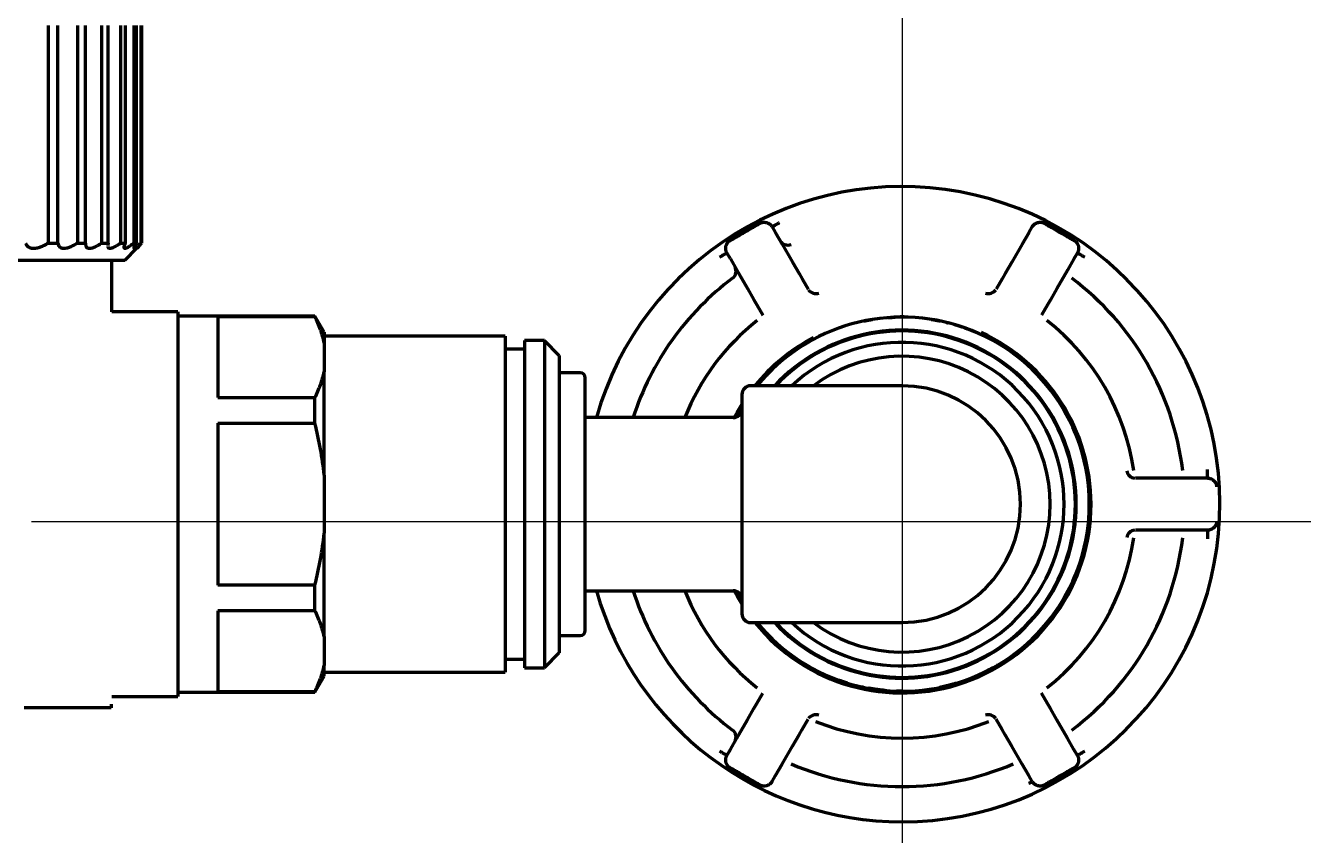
# Model space of a CAD drawing. Header units: inches. Extents: x -2983 to 7024, y 422 to 5529.
# Drawn here: x 2955.3 to 3028.7, y 2174.9 to 2221.4 of the extents above; entities that cross this region are included whole.
import ezdxf

# ---------------------------------------------------------------- set-up
doc = ezdxf.new("R2010")
doc.units = ezdxf.units.IN

# ---------------------------------------------------------------- blocks, each defined once
blk = doc.blocks.new('A$C773D0E90')
at = {"color": 4}
for p, q in [((0, 50), (0, -50)), ((-50, 0), (50, 0))]:
    blk.add_line(p, q, dxfattribs=at)

msp = doc.modelspace()

# ---------------------------------------------------------------- linework, layer by layer
at = {"linetype": 'Continuous', "lineweight": 70}
for p, q in [((2956.629, 2221.392), (2956.629, 2208.892)), ((2957.188, 2208.892), (2957.188, 2221.392)), ((2958.309, 2221.392), (2958.309, 2208.892)), ((2958.781, 2208.892), (2958.781, 2221.392)), ((2959.705, 2221.392), (2959.705, 2208.892)), ((2960.083, 2208.892), (2960.083, 2221.392)), ((2960.792, 2221.392), (2960.792, 2208.892)), ((2961.067, 2208.892), (2961.067, 2221.392)), ((2961.547, 2221.392), (2961.547, 2208.892)), ((2961.715, 2208.892), (2961.715, 2221.392)), ((2961.957, 2221.392), (2961.957, 2208.892)), ((2962.013, 2208.892), (2962.013, 2221.392)), ((2998.216, 2209.828), (2998.415, 2209.482)), ((2998.415, 2209.482), (2998.79, 2208.833)), ((3012.953, 2209.482), (3012.578, 2208.833)), ((3012.953, 2209.482), (3013.153, 2209.828)), ((2956.629, 2208.892), (2957.188, 2208.892)), ((2958.309, 2208.892), (2958.781, 2208.892)), ((2959.705, 2208.892), (2960.083, 2208.892)), ((2960.083, 2208.892), (2960.053, 2208.733)), ((2960.792, 2208.892), (2961.067, 2208.892)), ((2961.547, 2208.892), (2961.715, 2208.892)), ((2961.957, 2208.892), (2962.013, 2208.892)), ((2998.79, 2208.833), (2999.392, 2207.79)), ((3012.578, 2208.833), (3011.976, 2207.79)), ((2961.034, 2207.892), (2926.534, 2207.892)), ((2960.284, 2204.942), (2960.284, 2207.892)), ((2961.034, 2207.892), (2961.734, 2208.592)), ((2995.817, 2207.982), (2995.618, 2208.328)), ((2995.817, 2207.982), (2996.192, 2207.333)), ((3015.551, 2207.982), (3015.176, 2207.333)), ((3015.751, 2208.328), (3015.551, 2207.982)), ((2996.192, 2207.333), (2996.794, 2206.29)), ((2999.392, 2207.79), (2999.767, 2207.141)), ((2999.767, 2207.141), (2999.939, 2206.842)), ((3011.601, 2207.141), (3011.429, 2206.842)), ((3011.976, 2207.79), (3011.601, 2207.141)), ((3015.176, 2207.333), (3014.574, 2206.29)), ((2999.939, 2206.842), (3000.285, 2206.244)), ((3011.429, 2206.842), (3011.083, 2206.244)), ((2996.794, 2206.29), (2997.169, 2205.641)), ((3014.574, 2206.29), (3014.199, 2205.641)), ((2964.084, 2204.942), (2960.284, 2204.942)), ((2964.084, 2204.942), (2964.084, 2182.842)), ((2997.169, 2205.641), (2997.341, 2205.342)), ((2997.341, 2205.342), (2997.687, 2204.744)), ((3014.027, 2205.342), (3013.681, 2204.744)), ((3014.199, 2205.641), (3014.027, 2205.342)), ((2971.959, 2204.692), (2964.084, 2204.692)), ((2966.384, 2204.658), (2966.384, 2200.013)), ((2971.959, 2204.658), (2966.384, 2204.658)), ((2972.484, 2203.783), (2971.959, 2204.692)), ((2971.959, 2204.658), (2971.959, 2204.692)), ((3008.018, 2204.386), (3008.018, 2204.386)), ((2972.484, 2203.783), (2972.484, 2203.168)), ((2982.884, 2203.542), (2972.484, 2203.542)), ((2982.884, 2203.542), (2982.884, 2184.242)), ((3001.044, 2203.593), (3001.044, 2203.589)), ((3009.155, 2204.066), (3009.155, 2204.067)), ((2972.484, 2203.168), (2972.484, 2201.503)), ((2983.984, 2202.792), (2982.884, 2202.792)), ((2983.984, 2203.292), (2983.984, 2184.492)), ((2985.134, 2203.292), (2983.984, 2203.292)), ((2985.984, 2202.442), (2985.134, 2203.292)), ((2985.134, 2203.292), (2985.134, 2184.492)), ((3000.192, 2203.141), (3000.192, 2203.133)), ((3011.176, 2203.133), (3011.176, 2203.133)), ((2985.984, 2202.442), (2985.984, 2185.342)), ((2972.484, 2195.557), (2972.484, 2201.503)), ((2987.184, 2201.442), (2985.984, 2201.442)), ((2987.484, 2186.642), (2987.484, 2201.142)), ((3005.684, 2200.692), (2996.984, 2200.692)), ((2966.384, 2200.013), (2971.959, 2200.013)), ((2971.959, 2198.537), (2971.959, 2200.013)), ((2996.484, 2200.192), (2996.484, 2187.592)), ((2966.384, 2198.537), (2966.384, 2189.247)), ((2966.384, 2198.537), (2971.959, 2198.537)), ((2995.984, 2198.867), (2987.484, 2198.867)), ((2972.484, 2195.557), (2972.484, 2192.227)), ((3019.772, 2195.392), (3019.081, 2195.392)), ((3020.117, 2195.392), (3019.772, 2195.392)), ((3020.866, 2195.392), (3020.117, 2195.392)), ((3022.07, 2195.392), (3020.866, 2195.392)), ((3022.82, 2195.392), (3022.07, 2195.392)), ((3023.219, 2195.392), (3022.82, 2195.392)), ((2972.484, 2186.281), (2972.484, 2192.227)), ((3019.772, 2192.392), (3019.081, 2192.392)), ((3020.117, 2192.392), (3019.772, 2192.392)), ((3020.866, 2192.392), (3020.117, 2192.392)), ((3022.07, 2192.392), (3020.866, 2192.392)), ((3022.82, 2192.392), (3022.07, 2192.392)), ((3023.219, 2192.392), (3022.82, 2192.392)), ((2971.959, 2189.247), (2966.384, 2189.247)), ((2971.959, 2187.771), (2971.959, 2189.247)), ((2987.484, 2188.917), (2995.984, 2188.917)), ((2966.384, 2187.771), (2966.384, 2183.126)), ((2971.959, 2187.771), (2966.384, 2187.771)), ((2996.984, 2187.092), (3005.687, 2187.092)), ((2972.484, 2186.281), (2972.484, 2184.616)), ((2985.984, 2186.342), (2987.184, 2186.342)), ((2985.134, 2184.492), (2985.984, 2185.342)), ((2972.484, 2184.001), (2972.484, 2184.616)), ((2982.884, 2184.992), (2983.984, 2184.992)), ((2983.984, 2184.492), (2985.134, 2184.492)), ((3010.936, 2184.51), (3010.936, 2184.512)), ((3011.12, 2184.618), (3011.113, 2184.613)), ((3011.12, 2184.617), (3011.12, 2184.618)), ((2971.959, 2183.092), (2972.484, 2184.001)), ((2972.484, 2184.242), (2982.884, 2184.242)), ((3002.138, 2183.744), (3002.138, 2183.743)), ((2964.084, 2183.092), (2971.959, 2183.092)), ((2966.384, 2183.126), (2971.959, 2183.126)), ((2971.959, 2183.126), (2971.959, 2183.092)), ((2997.341, 2182.442), (2997.687, 2183.04)), ((3003.011, 2183.377), (3003.011, 2183.48)), ((3003.03, 2183.372), (3003.028, 2183.372)), ((3003.03, 2183.372), (3003.03, 2183.475)), ((3003.472, 2183.372), (3003.03, 2183.372)), ((3003.24, 2183.372), (3003.24, 2183.347)), ((3003.834, 2183.302), (3003.834, 2183.302)), ((3008.34, 2183.372), (3007.896, 2183.372)), ((3008.384, 2183.383), (3008.384, 2183.487)), ((3008.787, 2183.592), (3008.787, 2183.6)), ((3014.027, 2182.442), (3013.681, 2183.04)), ((2960.254, 2182.192), (2955.254, 2182.192)), ((2960.254, 2182.392), (2960.254, 2182.192)), ((2960.284, 2182.842), (2964.084, 2182.842)), ((2997.169, 2182.143), (2997.341, 2182.442)), ((3014.199, 2182.143), (3014.027, 2182.442)), ((2996.192, 2180.451), (2996.794, 2181.494)), ((2996.794, 2181.494), (2997.169, 2182.143)), ((2999.939, 2180.942), (3000.285, 2181.54)), ((3011.429, 2180.942), (3011.083, 2181.54)), ((3014.574, 2181.494), (3014.199, 2182.143)), ((3015.176, 2180.451), (3014.574, 2181.494)), ((2999.767, 2180.643), (2999.939, 2180.942)), ((3011.601, 2180.643), (3011.429, 2180.942)), ((2995.817, 2179.802), (2996.192, 2180.451)), ((2998.79, 2178.951), (2999.392, 2179.994)), ((2999.392, 2179.994), (2999.767, 2180.643)), ((3011.976, 2179.994), (3011.601, 2180.643)), ((3012.578, 2178.951), (3011.976, 2179.994)), ((3015.551, 2179.802), (3015.176, 2180.451)), ((2995.618, 2179.456), (2995.817, 2179.802)), ((3015.751, 2179.456), (3015.551, 2179.802)), ((2998.415, 2178.302), (2998.79, 2178.951)), ((3012.953, 2178.302), (3012.578, 2178.951)), ((2998.216, 2177.956), (2998.415, 2178.302)), ((3013.153, 2177.956), (3012.953, 2178.302))]:
    msp.add_line(p, q, dxfattribs=at)
for centre, radius, start, end in [((3005.684, 2193.892), 18.25, 270, 164.17687), ((3005.684, 2193.892), 16.231, 126.86544, 162.1507), ((3005.684, 2193.892), 16.231, 6.86544, 53.13456), ((3005.684, 2193.892), 13.439, 128.24965, 158.27193), ((3005.684, 2193.892), 10.75, 0, 140.76562), ((3005.684, 2203.912), 0.75, 76.25527, 103.74473), ((3005.684, 2193.892), 13.439, 8.24965, 51.75035), ((3005.684, 2193.892), 10.85, 118.01812, 141.19313), ((3005.684, 2193.892), 10, 222.84563, 137.15437), ((3005.684, 2193.892), 9.95, 0, 136.89), ((3005.684, 2193.892), 10.85, 0, 65.26125), ((3005.684, 2193.892), 9.3, 226.99125, 133.00875), ((3005.684, 2193.892), 8.5, 0, 126.87188), ((2987.184, 2201.142), 0.3, 0, 90), ((2998.578, 2200.998), 0.75, 113.2059, 156.7941), ((3012.79, 2200.998), 0.75, 23.2059, 66.7941), ((2996.984, 2200.192), 0.5, 90, 180), ((3005.684, 2193.892), 6.8, 270.00003, 90), ((2995.984, 2199.367), 0.5, 270, 0), ((3005.684, 2193.892), 10.85, 147.98812, 152.69063), ((3005.684, 2193.892), 10.75, 148.85438, 152.20687), ((3015.704, 2193.892), 0.75, 346.25527, 13.74473), ((3005.684, 2193.892), 10.85, 218.80687, 0), ((3005.684, 2193.892), 10.75, 219.23438, 0), ((3005.684, 2193.892), 9.95, 223.11, 0), ((3005.684, 2193.892), 8.5, 233.12813, 0), ((3005.684, 2193.892), 13.439, 308.24965, 351.75035), ((3005.684, 2193.892), 16.231, 306.86544, 353.13456), ((3005.684, 2193.892), 18.25, 195.8175, 270), ((3005.684, 2193.892), 16.231, 197.8493, 233.13456), ((3005.684, 2193.892), 13.439, 201.72807, 231.75035), ((2995.984, 2188.417), 0.5, 0, 90), ((3005.684, 2193.892), 10.85, 207.30937, 212.01188), ((3005.684, 2193.892), 10.75, 207.79313, 211.14562), ((2996.984, 2187.592), 0.5, 180, 270), ((2987.184, 2186.642), 0.3, 270, 0), ((2998.578, 2186.786), 0.75, 203.2059, 246.7941), ((3012.79, 2186.786), 0.75, 293.2059, 336.7941), ((3005.684, 2183.872), 0.75, 256.25527, 283.74473), ((3005.684, 2193.892), 13.439, 248.24965, 291.75035), ((3005.684, 2193.892), 16.231, 246.86544, 293.13456)]:
    msp.add_arc(centre, radius, start, end, dxfattribs=at)
for centre, major_axis, ratio, start_param, end_param in [((2999.111, 2209.278), (0.433, 0.25), 0.999382, 3.141593, 4.592638), ((2995.646, 2207.278), (-0.433, -0.25), 0.999382, 1.690548, 3.141593), ((3000.715, 2206.488), (-0.34, 0.366), 0.995433, 1.401244, 2.767324), ((3010.654, 2206.488), (-0.34, -0.366), 0.995433, 0.374268, 1.740349), ((3019.077, 2195.886), (-0.487, 0.112), 0.995433, 0.374268, 1.740349), ((3019.077, 2191.898), (0.487, 0.112), 0.995433, 1.401244, 2.767324), ((3000.715, 2181.296), (0.34, 0.366), 0.995433, 0.374268, 1.740349), ((3010.654, 2181.296), (0.34, -0.366), 0.995433, 1.401244, 2.767324), ((2995.646, 2180.506), (-0.433, 0.25), 0.999382, 3.141593, 4.592638)]:
    msp.add_ellipse(centre, major_axis=major_axis, ratio=ratio, start_param=start_param, end_param=end_param, dxfattribs=at)
for points, knots in [([(2997.521, 2210.032), (2997.525, 2210.034), (2997.53, 2210.037), (2997.54, 2210.043), (2997.545, 2210.045), (2997.561, 2210.053), (2997.571, 2210.057), (2997.59, 2210.065), (2997.6, 2210.068), (2997.617, 2210.074), (2997.626, 2210.076), (2997.65, 2210.082), (2997.665, 2210.085), (2997.694, 2210.089), (2997.708, 2210.091), (2997.749, 2210.093), (2997.776, 2210.093), (2997.816, 2210.089), (2997.83, 2210.087), (2997.857, 2210.082), (2997.87, 2210.079), (2997.911, 2210.069), (2997.938, 2210.06), (2997.98, 2210.042), (2997.994, 2210.035), (2998.022, 2210.02), (2998.037, 2210.011), (2998.065, 2209.993), (2998.079, 2209.982), (2998.108, 2209.959), (2998.122, 2209.946), (2998.151, 2209.917), (2998.165, 2209.901), (2998.185, 2209.875), (2998.191, 2209.866), (2998.204, 2209.847), (2998.21, 2209.838), (2998.216, 2209.828)], [0, 0, 0, 0, 0.015625, 0.015625, 0.03125, 0.03125, 0.0625, 0.0625, 0.09375, 0.09375, 0.125, 0.125, 0.1875, 0.1875, 0.25, 0.25, 0.375, 0.375, 0.4375, 0.4375, 0.5, 0.5, 0.625, 0.625, 0.6875, 0.6875, 0.75, 0.75, 0.8125, 0.8125, 0.875, 0.875, 0.9375, 0.9375, 0.96875, 0.96875, 1, 1, 1, 1]), ([(2998.216, 2209.828), (2998.216, 2209.828), (2998.219, 2209.829), (2998.23, 2209.835), (2998.238, 2209.84), (2998.26, 2209.852), (2998.273, 2209.86), (2998.305, 2209.878), (2998.323, 2209.888), (2998.363, 2209.911), (2998.385, 2209.924), (2998.432, 2209.951), (2998.458, 2209.965), (2998.51, 2209.996), (2998.537, 2210.011), (2998.593, 2210.043), (2998.621, 2210.06), (2998.649, 2210.076)], [0, 0, 0, 0, 0.120134, 0.120134, 0.245829, 0.245829, 0.371524, 0.371524, 0.497219, 0.497219, 0.622914, 0.622914, 0.74861, 0.74861, 0.874305, 0.874305, 1, 1, 1, 1]), ([(3013.152, 2209.826), (3013.157, 2209.836), (3013.163, 2209.846), (3013.176, 2209.865), (3013.182, 2209.874), (3013.203, 2209.9), (3013.216, 2209.916), (3013.244, 2209.945), (3013.259, 2209.958), (3013.281, 2209.976), (3013.288, 2209.981), (3013.302, 2209.992), (3013.309, 2209.997), (3013.345, 2210.021), (3013.373, 2210.035), (3013.415, 2210.054), (3013.429, 2210.059), (3013.457, 2210.068), (3013.47, 2210.072), (3013.511, 2210.083), (3013.538, 2210.087), (3013.578, 2210.091), (3013.591, 2210.092), (3013.619, 2210.093), (3013.632, 2210.092), (3013.66, 2210.091), (3013.674, 2210.089), (3013.703, 2210.085), (3013.718, 2210.082), (3013.742, 2210.076), (3013.751, 2210.074), (3013.764, 2210.07), (3013.768, 2210.068), (3013.777, 2210.065), (3013.782, 2210.063), (3013.792, 2210.059), (3013.797, 2210.057), (3013.807, 2210.053), (3013.812, 2210.05), (3013.823, 2210.045), (3013.828, 2210.043), (3013.838, 2210.037), (3013.843, 2210.034), (3013.848, 2210.032)], [0, 0, 0, 0, 0.03125, 0.03125, 0.0625, 0.0625, 0.125, 0.125, 0.1875, 0.1875, 0.21875, 0.21875, 0.25, 0.25, 0.375, 0.375, 0.4375, 0.4375, 0.5, 0.5, 0.625, 0.625, 0.6875, 0.6875, 0.75, 0.75, 0.8125, 0.8125, 0.875, 0.875, 0.90625, 0.90625, 0.921875, 0.921875, 0.9375, 0.9375, 0.953125, 0.953125, 0.96875, 0.96875, 0.984375, 0.984375, 1, 1, 1, 1]), ([(2995.789, 2209.032), (2995.861, 2209.073), (2995.933, 2209.114), (2996.078, 2209.197), (2996.15, 2209.238), (2996.295, 2209.321), (2996.367, 2209.363), (2996.511, 2209.446), (2996.656, 2209.529), (2996.8, 2209.613), (2996.944, 2209.696), (2997.016, 2209.738), (2997.161, 2209.822), (2997.233, 2209.864), (2997.377, 2209.948), (2997.449, 2209.99), (2997.521, 2210.032)], [0, 0, 0, 0, 0.125, 0.125, 0.25, 0.25, 0.375, 0.375, 0.5, 0.625, 0.625, 0.75, 0.75, 0.875, 0.875, 1, 1, 1, 1]), ([(2997.484, 2210.045), (2997.413, 2210.006), (2997.341, 2209.967), (2997.199, 2209.888), (2997.128, 2209.849), (2996.916, 2209.729), (2996.775, 2209.649), (2996.493, 2209.486), (2996.353, 2209.404), (2996.143, 2209.28), (2996.073, 2209.238), (2995.934, 2209.154), (2995.865, 2209.112), (2995.795, 2209.07)], [0, 0, 0, 0, 0.125, 0.125, 0.25, 0.25, 0.5, 0.5, 0.75, 0.75, 0.875, 0.875, 1, 1, 1, 1]), ([(3013.848, 2210.032), (3013.919, 2209.99), (3013.991, 2209.948), (3014.135, 2209.864), (3014.208, 2209.822), (3014.352, 2209.738), (3014.424, 2209.696), (3014.568, 2209.613), (3014.712, 2209.529), (3014.857, 2209.446), (3015.001, 2209.363), (3015.073, 2209.321), (3015.218, 2209.238), (3015.29, 2209.197), (3015.435, 2209.114), (3015.507, 2209.073), (3015.58, 2209.032)], [0, 0, 0, 0, 0.125, 0.125, 0.25, 0.25, 0.375, 0.375, 0.5, 0.625, 0.625, 0.75, 0.75, 0.875, 0.875, 1, 1, 1, 1]), ([(3015.573, 2209.07), (3015.503, 2209.112), (3015.434, 2209.154), (3015.295, 2209.238), (3015.225, 2209.28), (3015.016, 2209.404), (3014.875, 2209.486), (3014.593, 2209.649), (3014.452, 2209.729), (3014.24, 2209.849), (3014.169, 2209.888), (3014.027, 2209.967), (3013.956, 2210.006), (3013.884, 2210.045)], [0, 0, 0, 0, 0.125, 0.125, 0.25, 0.25, 0.5, 0.5, 0.75, 0.75, 0.875, 0.875, 1, 1, 1, 1]), ([(2955.334, 2208.892), (2955.349, 2208.848), (2955.37, 2208.808), (2955.409, 2208.754), (2955.423, 2208.737), (2955.447, 2208.713), (2955.456, 2208.705), (2955.474, 2208.69), (2955.483, 2208.683), (2955.531, 2208.649), (2955.575, 2208.629), (2955.65, 2208.607), (2955.677, 2208.601), (2955.72, 2208.596), (2955.734, 2208.594), (2955.764, 2208.593), (2955.779, 2208.592), (2955.855, 2208.592), (2955.92, 2208.599), (2956.006, 2208.617), (2956.024, 2208.621), (2956.059, 2208.63), (2956.111, 2208.645), (2956.165, 2208.662), (2956.236, 2208.689), (2956.272, 2208.704), (2956.345, 2208.736), (2956.381, 2208.753), (2956.488, 2208.808), (2956.559, 2208.848), (2956.629, 2208.892)], [0, 0, 0, 0, 0.125, 0.125, 0.1875, 0.1875, 0.21875, 0.21875, 0.25, 0.25, 0.375, 0.375, 0.4375, 0.4375, 0.46875, 0.46875, 0.5, 0.5, 0.625, 0.625, 0.65625, 0.65625, 0.6875, 0.75, 0.75, 0.8125, 0.8125, 0.875, 0.875, 1, 1, 1, 1]), ([(2957.188, 2208.892), (2957.194, 2208.848), (2957.204, 2208.808), (2957.229, 2208.754), (2957.238, 2208.737), (2957.255, 2208.713), (2957.261, 2208.705), (2957.274, 2208.69), (2957.28, 2208.683), (2957.316, 2208.649), (2957.351, 2208.629), (2957.412, 2208.607), (2957.434, 2208.601), (2957.47, 2208.596), (2957.482, 2208.594), (2957.508, 2208.593), (2957.52, 2208.592), (2957.586, 2208.592), (2957.644, 2208.599), (2957.722, 2208.617), (2957.737, 2208.621), (2957.769, 2208.63), (2957.817, 2208.645), (2957.866, 2208.662), (2957.933, 2208.689), (2957.967, 2208.704), (2958.035, 2208.736), (2958.069, 2208.753), (2958.172, 2208.808), (2958.24, 2208.848), (2958.309, 2208.892)], [0, 0, 0, 0, 0.125, 0.125, 0.1875, 0.1875, 0.21875, 0.21875, 0.25, 0.25, 0.375, 0.375, 0.4375, 0.4375, 0.46875, 0.46875, 0.5, 0.5, 0.625, 0.625, 0.65625, 0.65625, 0.6875, 0.75, 0.75, 0.8125, 0.8125, 0.875, 0.875, 1, 1, 1, 1]), ([(2958.781, 2208.892), (2958.777, 2208.848), (2958.778, 2208.808), (2958.787, 2208.754), (2958.791, 2208.737), (2958.8, 2208.713), (2958.804, 2208.705), (2958.811, 2208.69), (2958.815, 2208.683), (2958.838, 2208.649), (2958.862, 2208.629), (2958.908, 2208.607), (2958.926, 2208.601), (2958.954, 2208.596), (2958.964, 2208.594), (2958.984, 2208.593), (2958.995, 2208.592), (2959.049, 2208.592), (2959.098, 2208.599), (2959.166, 2208.617), (2959.18, 2208.621), (2959.208, 2208.63), (2959.25, 2208.645), (2959.294, 2208.662), (2959.354, 2208.689), (2959.385, 2208.704), (2959.448, 2208.736), (2959.48, 2208.753), (2959.575, 2208.808), (2959.64, 2208.848), (2959.705, 2208.892)], [0, 0, 0, 0, 0.125, 0.125, 0.1875, 0.1875, 0.21875, 0.21875, 0.25, 0.25, 0.375, 0.375, 0.4375, 0.4375, 0.46875, 0.46875, 0.5, 0.5, 0.625, 0.625, 0.65625, 0.65625, 0.6875, 0.75, 0.75, 0.8125, 0.8125, 0.875, 0.875, 1, 1, 1, 1]), ([(2960.055, 2208.696), (2960.056, 2208.689), (2960.058, 2208.683), (2960.067, 2208.649), (2960.08, 2208.629), (2960.111, 2208.607), (2960.122, 2208.601), (2960.143, 2208.596), (2960.15, 2208.594), (2960.165, 2208.593), (2960.173, 2208.592), (2960.215, 2208.592), (2960.254, 2208.599), (2960.31, 2208.617), (2960.322, 2208.621), (2960.346, 2208.63), (2960.382, 2208.645), (2960.42, 2208.662), (2960.473, 2208.689), (2960.5, 2208.704), (2960.556, 2208.736), (2960.585, 2208.753), (2960.671, 2208.808), (2960.731, 2208.848), (2960.792, 2208.892)], [0, 0, 0, 0, 0.037999, 0.037999, 0.198333, 0.198333, 0.278499, 0.278499, 0.318583, 0.318583, 0.358666, 0.358666, 0.519, 0.519, 0.559083, 0.559083, 0.599166, 0.679333, 0.679333, 0.7595, 0.7595, 0.839667, 0.839667, 1, 1, 1, 1]), ([(2961.067, 2208.892), (2961.043, 2208.848), (2961.024, 2208.808), (2961.002, 2208.754), (2960.996, 2208.737), (2960.989, 2208.713), (2960.987, 2208.705), (2960.984, 2208.69), (2960.983, 2208.683), (2960.979, 2208.649), (2960.981, 2208.629), (2960.995, 2208.607), (2961.001, 2208.601), (2961.013, 2208.596), (2961.018, 2208.594), (2961.027, 2208.593), (2961.033, 2208.592), (2961.061, 2208.592), (2961.09, 2208.599), (2961.134, 2208.617), (2961.143, 2208.621), (2961.161, 2208.63), (2961.191, 2208.645), (2961.222, 2208.662), (2961.266, 2208.689), (2961.29, 2208.704), (2961.338, 2208.736), (2961.363, 2208.753), (2961.439, 2208.808), (2961.492, 2208.848), (2961.547, 2208.892)], [0, 0, 0, 0, 0.125, 0.125, 0.1875, 0.1875, 0.21875, 0.21875, 0.25, 0.25, 0.375, 0.375, 0.4375, 0.4375, 0.46875, 0.46875, 0.5, 0.5, 0.625, 0.625, 0.65625, 0.65625, 0.6875, 0.75, 0.75, 0.8125, 0.8125, 0.875, 0.875, 1, 1, 1, 1]), ([(2961.715, 2208.892), (2961.682, 2208.848), (2961.653, 2208.808), (2961.617, 2208.754), (2961.606, 2208.737), (2961.591, 2208.713), (2961.586, 2208.705), (2961.578, 2208.69), (2961.574, 2208.683), (2961.556, 2208.649), (2961.547, 2208.629), (2961.545, 2208.612), (2961.545, 2208.61), (2961.545, 2208.608)], [0, 0, 0, 0, 0.31692, 0.31692, 0.475379, 0.475379, 0.554609, 0.554609, 0.633839, 0.633839, 0.950759, 0.950759, 1, 1, 1, 1]), ([(2961.548, 2208.597), (2961.549, 2208.595), (2961.55, 2208.594), (2961.554, 2208.593), (2961.556, 2208.592), (2961.571, 2208.592), (2961.588, 2208.599), (2961.619, 2208.617), (2961.625, 2208.621), (2961.639, 2208.63), (2961.661, 2208.645), (2961.685, 2208.662), (2961.72, 2208.689), (2961.738, 2208.704), (2961.778, 2208.736), (2961.798, 2208.753), (2961.863, 2208.808), (2961.908, 2208.848), (2961.957, 2208.892)], [0, 0, 0, 0, 0.044756, 0.044756, 0.100947, 0.100947, 0.32571, 0.32571, 0.381901, 0.381901, 0.438092, 0.550473, 0.550473, 0.662855, 0.662855, 0.775237, 0.775237, 1, 1, 1, 1]), ([(2962.013, 2208.892), (2961.972, 2208.848), (2961.935, 2208.808), (2961.884, 2208.754), (2961.868, 2208.737), (2961.846, 2208.713), (2961.839, 2208.705), (2961.825, 2208.69), (2961.818, 2208.683), (2961.787, 2208.65), (2961.768, 2208.629), (2961.748, 2208.607), (2961.743, 2208.602), (2961.738, 2208.596), (2961.736, 2208.594), (2961.735, 2208.593), (2961.734, 2208.592), (2961.734, 2208.592), (2961.734, 2208.592)], [0, 0, 0, 0, 0.249789, 0.249789, 0.374684, 0.374684, 0.437131, 0.437131, 0.499578, 0.499578, 0.749368, 0.749368, 0.874262, 0.874262, 0.93671, 0.93671, 0.999157, 1, 1, 1, 1]), ([(2995.618, 2208.328), (2995.612, 2208.338), (2995.606, 2208.348), (2995.596, 2208.368), (2995.592, 2208.378), (2995.579, 2208.409), (2995.573, 2208.429), (2995.565, 2208.457), (2995.562, 2208.467), (2995.558, 2208.486), (2995.556, 2208.495), (2995.553, 2208.514), (2995.552, 2208.523), (2995.55, 2208.54), (2995.55, 2208.549), (2995.547, 2208.592), (2995.548, 2208.623), (2995.553, 2208.669), (2995.556, 2208.683), (2995.561, 2208.712), (2995.565, 2208.726), (2995.576, 2208.766), (2995.585, 2208.791), (2995.602, 2208.828), (2995.608, 2208.84), (2995.621, 2208.864), (2995.628, 2208.876), (2995.644, 2208.899), (2995.652, 2208.91), (2995.67, 2208.933), (2995.68, 2208.945), (2995.697, 2208.963), (2995.704, 2208.969), (2995.717, 2208.981), (2995.725, 2208.988), (2995.737, 2208.997), (2995.741, 2209.001), (2995.75, 2209.007), (2995.755, 2209.011), (2995.764, 2209.017), (2995.769, 2209.02), (2995.779, 2209.026), (2995.784, 2209.029), (2995.789, 2209.032)], [0, 0, 0, 0, 0.03125, 0.03125, 0.0625, 0.0625, 0.125, 0.125, 0.15625, 0.15625, 0.1875, 0.1875, 0.21875, 0.21875, 0.25, 0.25, 0.375, 0.375, 0.4375, 0.4375, 0.5, 0.5, 0.625, 0.625, 0.6875, 0.6875, 0.75, 0.75, 0.8125, 0.8125, 0.875, 0.875, 0.90625, 0.90625, 0.9375, 0.9375, 0.953125, 0.953125, 0.96875, 0.96875, 0.984375, 0.984375, 1, 1, 1, 1]), ([(3015.58, 2209.032), (3015.584, 2209.029), (3015.589, 2209.026), (3015.599, 2209.02), (3015.604, 2209.017), (3015.613, 2209.01), (3015.618, 2209.007), (3015.627, 2209.001), (3015.631, 2208.997), (3015.643, 2208.988), (3015.651, 2208.981), (3015.665, 2208.969), (3015.671, 2208.963), (3015.688, 2208.945), (3015.698, 2208.933), (3015.716, 2208.91), (3015.725, 2208.899), (3015.748, 2208.864), (3015.76, 2208.84), (3015.783, 2208.791), (3015.792, 2208.766), (3015.804, 2208.725), (3015.807, 2208.711), (3015.813, 2208.683), (3015.815, 2208.668), (3015.818, 2208.638), (3015.819, 2208.623), (3015.82, 2208.59), (3015.82, 2208.574), (3015.818, 2208.539), (3015.816, 2208.522), (3015.811, 2208.494), (3015.81, 2208.485), (3015.806, 2208.466), (3015.803, 2208.456), (3015.795, 2208.427), (3015.788, 2208.407), (3015.776, 2208.377), (3015.771, 2208.366), (3015.761, 2208.346), (3015.755, 2208.336), (3015.75, 2208.326)], [0, 0, 0, 0, 0.015625, 0.015625, 0.03125, 0.03125, 0.046875, 0.046875, 0.0625, 0.0625, 0.09375, 0.09375, 0.125, 0.125, 0.1875, 0.1875, 0.25, 0.25, 0.375, 0.375, 0.5, 0.5, 0.5625, 0.5625, 0.625, 0.625, 0.6875, 0.6875, 0.75, 0.75, 0.8125, 0.8125, 0.84375, 0.84375, 0.875, 0.875, 0.9375, 0.9375, 0.96875, 0.96875, 1, 1, 1, 1]), ([(2995.619, 2208.325), (2995.619, 2208.324), (2995.616, 2208.323), (2995.606, 2208.317), (2995.597, 2208.312), (2995.576, 2208.299), (2995.562, 2208.291), (2995.531, 2208.273), (2995.513, 2208.263), (2995.473, 2208.24), (2995.451, 2208.227), (2995.403, 2208.2), (2995.378, 2208.185), (2995.326, 2208.155), (2995.299, 2208.139), (2995.243, 2208.107), (2995.215, 2208.091), (2995.187, 2208.075)], [0, 0, 0, 0, 0.116408, 0.116408, 0.242635, 0.242635, 0.368863, 0.368863, 0.49509, 0.49509, 0.621318, 0.621318, 0.747545, 0.747545, 0.873773, 0.873773, 1, 1, 1, 1]), ([(3015.751, 2208.328), (3015.751, 2208.328), (3015.754, 2208.326), (3015.764, 2208.319), (3015.772, 2208.315), (3015.794, 2208.302), (3015.807, 2208.294), (3015.839, 2208.276), (3015.857, 2208.265), (3015.897, 2208.242), (3015.919, 2208.229), (3015.966, 2208.202), (3015.991, 2208.187), (3016.043, 2208.157), (3016.07, 2208.141), (3016.126, 2208.109), (3016.154, 2208.093), (3016.183, 2208.076)], [0, 0, 0, 0, 0.120645, 0.120645, 0.246267, 0.246267, 0.371889, 0.371889, 0.497512, 0.497512, 0.623134, 0.623134, 0.748756, 0.748756, 0.874378, 0.874378, 1, 1, 1, 1]), ([(2972.484, 2203.168), (2972.435, 2203.42), (2972.365, 2203.67), (2972.188, 2204.166), (2972.081, 2204.413), (2971.959, 2204.658)], [0, 0, 0, 0, 0.5, 0.5, 1, 1, 1, 1]), ([(3003.511, 2204.42), (3003.512, 2204.42), (3003.513, 2204.421), (3003.517, 2204.421), (3003.519, 2204.422), (3003.524, 2204.423), (3003.526, 2204.423), (3003.535, 2204.425), (3003.543, 2204.427), (3003.555, 2204.429), (3003.56, 2204.43), (3003.57, 2204.432), (3003.575, 2204.433), (3003.591, 2204.436), (3003.603, 2204.439), (3003.629, 2204.444), (3003.642, 2204.446), (3003.663, 2204.45), (3003.671, 2204.452), (3003.685, 2204.455), (3003.693, 2204.456), (3003.715, 2204.46), (3003.73, 2204.463), (3003.761, 2204.469), (3003.776, 2204.471), (3003.806, 2204.477), (3003.821, 2204.479), (3003.842, 2204.483), (3003.849, 2204.484), (3003.862, 2204.487), (3003.869, 2204.488), (3003.888, 2204.491), (3003.9, 2204.493), (3003.922, 2204.497), (3003.932, 2204.498), (3003.945, 2204.5), (3003.949, 2204.501), (3003.956, 2204.502), (3003.959, 2204.503), (3003.968, 2204.504), (3003.973, 2204.505), (3003.979, 2204.506), (3003.981, 2204.506), (3003.981, 2204.506)], [0, 0, 0, 0, 0.056817, 0.056817, 0.088414, 0.088414, 0.120011, 0.120011, 0.183205, 0.183205, 0.214802, 0.214802, 0.246399, 0.246399, 0.309593, 0.309593, 0.372787, 0.372787, 0.404384, 0.404384, 0.435981, 0.435981, 0.499176, 0.499176, 0.56237, 0.56237, 0.625564, 0.625564, 0.657161, 0.657161, 0.688758, 0.688758, 0.751952, 0.751952, 0.815146, 0.815146, 0.846743, 0.846743, 0.87834, 0.87834, 0.941534, 0.941534, 1, 1, 1, 1]), ([(3004.847, 2204.609), (3004.864, 2204.611), (3004.884, 2204.612), (3004.91, 2204.614), (3004.916, 2204.615), (3004.927, 2204.615), (3004.933, 2204.616), (3004.95, 2204.617), (3004.962, 2204.618), (3004.986, 2204.619), (3004.999, 2204.62), (3005.023, 2204.622), (3005.036, 2204.622), (3005.054, 2204.624), (3005.06, 2204.624), (3005.073, 2204.625), (3005.079, 2204.625), (3005.097, 2204.626), (3005.121, 2204.627), (3005.143, 2204.628), (3005.165, 2204.63), (3005.175, 2204.63), (3005.195, 2204.631), (3005.204, 2204.631), (3005.217, 2204.632), (3005.221, 2204.632), (3005.229, 2204.632), (3005.24, 2204.633), (3005.249, 2204.633), (3005.26, 2204.634), (3005.264, 2204.634), (3005.275, 2204.634), (3005.279, 2204.634), (3005.279, 2204.634)], [0, 0, 0, 0, 0.125583, 0.125583, 0.156978, 0.156978, 0.188374, 0.188374, 0.251165, 0.251165, 0.313956, 0.313956, 0.376748, 0.376748, 0.408143, 0.408143, 0.439539, 0.439539, 0.50233, 0.565122, 0.565122, 0.627913, 0.627913, 0.690704, 0.690704, 0.7221, 0.7221, 0.753495, 0.816287, 0.816287, 0.879078, 0.879078, 1, 1, 1, 1]), ([(3007.36, 2204.511), (3007.361, 2204.51), (3007.363, 2204.51), (3007.368, 2204.509), (3007.37, 2204.509), (3007.376, 2204.508), (3007.382, 2204.507), (3007.391, 2204.506), (3007.4, 2204.504), (3007.405, 2204.503), (3007.421, 2204.501), (3007.433, 2204.499), (3007.454, 2204.495), (3007.461, 2204.494), (3007.476, 2204.492), (3007.484, 2204.49), (3007.508, 2204.486), (3007.525, 2204.483), (3007.552, 2204.478), (3007.561, 2204.477), (3007.58, 2204.474), (3007.599, 2204.47), (3007.618, 2204.467), (3007.637, 2204.463), (3007.647, 2204.461), (3007.676, 2204.456), (3007.695, 2204.452), (3007.723, 2204.447), (3007.732, 2204.445), (3007.751, 2204.441), (3007.76, 2204.44), (3007.787, 2204.434), (3007.804, 2204.431), (3007.836, 2204.424), (3007.852, 2204.421), (3007.866, 2204.418)], [0, 0, 0, 0, 0.071325, 0.071325, 0.113537, 0.113537, 0.15575, 0.197962, 0.197962, 0.240175, 0.240175, 0.3246, 0.3246, 0.366812, 0.366812, 0.409025, 0.409025, 0.49345, 0.49345, 0.535662, 0.535662, 0.577875, 0.620087, 0.620087, 0.6623, 0.6623, 0.746725, 0.746725, 0.788937, 0.788937, 0.83115, 0.83115, 0.915575, 0.915575, 1, 1, 1, 1]), ([(3008.184, 2204.347), (3008.189, 2204.346), (3008.195, 2204.345), (3008.206, 2204.342), (3008.212, 2204.341), (3008.225, 2204.338), (3008.231, 2204.336), (3008.244, 2204.333), (3008.251, 2204.331), (3008.265, 2204.328), (3008.271, 2204.326), (3008.285, 2204.323), (3008.291, 2204.321), (3008.304, 2204.318), (3008.31, 2204.316), (3008.321, 2204.314), (3008.326, 2204.312), (3008.331, 2204.311)], [0, 0, 0, 0, 0.125, 0.125, 0.25, 0.25, 0.375, 0.375, 0.5, 0.5, 0.625, 0.625, 0.75, 0.75, 0.875, 0.875, 1, 1, 1, 1]), ([(3008.65, 2204.225), (3008.664, 2204.221), (3008.679, 2204.216), (3008.703, 2204.209), (3008.712, 2204.207), (3008.729, 2204.202), (3008.738, 2204.199), (3008.764, 2204.191), (3008.783, 2204.186), (3008.82, 2204.174), (3008.839, 2204.169), (3008.877, 2204.157), (3008.896, 2204.151), (3008.924, 2204.142), (3008.934, 2204.139), (3008.952, 2204.133), (3008.961, 2204.13), (3008.987, 2204.122), (3009.004, 2204.116), (3009.029, 2204.109), (3009.036, 2204.106), (3009.051, 2204.101), (3009.059, 2204.099), (3009.079, 2204.092), (3009.092, 2204.088), (3009.114, 2204.08), (3009.124, 2204.077), (3009.135, 2204.073), (3009.139, 2204.072), (3009.145, 2204.07), (3009.147, 2204.069), (3009.153, 2204.067), (3009.155, 2204.066), (3009.155, 2204.066), (3009.155, 2204.066), (3009.155, 2204.066)], [0, 0, 0, 0, 0.082272, 0.082272, 0.123408, 0.123408, 0.164544, 0.164544, 0.246817, 0.246817, 0.329089, 0.329089, 0.411361, 0.411361, 0.452497, 0.452497, 0.493633, 0.493633, 0.575906, 0.575906, 0.617042, 0.617042, 0.658178, 0.658178, 0.74045, 0.74045, 0.822722, 0.822722, 0.863858, 0.863858, 0.904995, 0.904995, 0.987267, 0.987267, 1, 1, 1, 1]), ([(3009.232, 2204.04), (3009.232, 2204.04), (3009.234, 2204.039), (3009.241, 2204.037), (3009.244, 2204.036), (3009.25, 2204.033), (3009.254, 2204.032), (3009.266, 2204.028), (3009.277, 2204.024), (3009.295, 2204.018), (3009.301, 2204.015), (3009.315, 2204.01), (3009.329, 2204.005), (3009.345, 2204), (3009.361, 2203.994), (3009.369, 2203.991), (3009.395, 2203.981), (3009.414, 2203.974), (3009.451, 2203.96), (3009.471, 2203.953), (3009.511, 2203.938), (3009.53, 2203.93), (3009.561, 2203.919), (3009.571, 2203.915), (3009.591, 2203.907), (3009.601, 2203.903), (3009.63, 2203.892), (3009.649, 2203.884), (3009.677, 2203.873), (3009.687, 2203.869), (3009.705, 2203.862), (3009.713, 2203.858), (3009.739, 2203.848), (3009.755, 2203.842), (3009.777, 2203.832), (3009.784, 2203.829), (3009.798, 2203.824), (3009.81, 2203.819), (3009.821, 2203.814), (3009.832, 2203.81), (3009.836, 2203.808), (3009.849, 2203.802), (3009.855, 2203.8), (3009.862, 2203.797), (3009.863, 2203.796), (3009.866, 2203.795), (3009.866, 2203.795), (3009.866, 2203.795), (3009.866, 2203.795), (3009.866, 2203.795)], [0, 0, 0, 0, 0.062484, 0.062484, 0.093727, 0.093727, 0.124969, 0.124969, 0.187453, 0.187453, 0.218695, 0.218695, 0.249938, 0.28118, 0.28118, 0.312422, 0.312422, 0.374906, 0.374906, 0.437391, 0.437391, 0.499875, 0.499875, 0.531117, 0.531117, 0.562359, 0.562359, 0.624844, 0.624844, 0.656086, 0.656086, 0.687328, 0.687328, 0.749813, 0.749813, 0.781055, 0.781055, 0.812297, 0.843539, 0.843539, 0.874781, 0.874781, 0.937266, 0.937266, 0.968508, 0.968508, 0.99975, 0.99975, 1, 1, 1, 1]), ([(2971.959, 2200.013), (2972.081, 2200.259), (2972.188, 2200.505), (2972.365, 2201.002), (2972.435, 2201.251), (2972.484, 2201.503)], [0, 0, 0, 0, 0.5, 0.5, 1, 1, 1, 1]), ([(2972.484, 2195.557), (2972.435, 2196.061), (2972.365, 2196.56), (2972.188, 2197.553), (2972.081, 2198.047), (2971.959, 2198.537)], [0, 0, 0, 0, 0.5, 0.5, 1, 1, 1, 1]), ([(3023.215, 2195.392), (3023.215, 2195.393), (3023.215, 2195.396), (3023.215, 2195.408), (3023.215, 2195.418), (3023.215, 2195.443), (3023.215, 2195.458), (3023.215, 2195.494), (3023.215, 2195.515), (3023.215, 2195.562), (3023.215, 2195.587), (3023.215, 2195.641), (3023.215, 2195.67), (3023.215, 2195.731), (3023.215, 2195.762), (3023.215, 2195.826), (3023.215, 2195.859), (3023.215, 2195.892)], [0, 0, 0, 0, 0.116421, 0.116421, 0.242646, 0.242646, 0.368872, 0.368872, 0.495098, 0.495098, 0.621323, 0.621323, 0.747549, 0.747549, 0.873774, 0.873774, 1, 1, 1, 1]), ([(3023.217, 2195.392), (3023.229, 2195.392), (3023.24, 2195.392), (3023.263, 2195.39), (3023.285, 2195.388), (3023.306, 2195.385), (3023.327, 2195.381), (3023.337, 2195.378), (3023.357, 2195.373), (3023.366, 2195.371), (3023.385, 2195.365), (3023.394, 2195.362), (3023.42, 2195.352), (3023.436, 2195.345), (3023.459, 2195.333), (3023.467, 2195.329), (3023.481, 2195.321), (3023.488, 2195.317), (3023.509, 2195.304), (3023.522, 2195.296), (3023.558, 2195.269), (3023.58, 2195.249), (3023.609, 2195.219), (3023.618, 2195.209), (3023.636, 2195.188), (3023.644, 2195.177), (3023.668, 2195.144), (3023.682, 2195.121), (3023.7, 2195.084), (3023.706, 2195.071), (3023.714, 2195.051), (3023.717, 2195.044), (3023.722, 2195.029), (3023.724, 2195.022), (3023.729, 2195.005), (3023.731, 2194.997), (3023.735, 2194.979), (3023.737, 2194.969), (3023.739, 2194.954), (3023.74, 2194.948), (3023.741, 2194.937), (3023.742, 2194.932), (3023.742, 2194.92), (3023.743, 2194.914), (3023.743, 2194.903), (3023.743, 2194.898), (3023.743, 2194.892)], [0, 0, 0, 0, 0.03125, 0.03125, 0.0625, 0.09375, 0.09375, 0.125, 0.125, 0.15625, 0.15625, 0.1875, 0.1875, 0.25, 0.25, 0.28125, 0.28125, 0.3125, 0.3125, 0.375, 0.375, 0.5, 0.5, 0.5625, 0.5625, 0.625, 0.625, 0.75, 0.75, 0.8125, 0.8125, 0.84375, 0.84375, 0.875, 0.875, 0.90625, 0.90625, 0.9375, 0.9375, 0.953125, 0.953125, 0.96875, 0.96875, 0.984375, 0.984375, 1, 1, 1, 1]), ([(3023.743, 2192.892), (3023.743, 2192.887), (3023.743, 2192.881), (3023.743, 2192.869), (3023.742, 2192.864), (3023.742, 2192.852), (3023.741, 2192.847), (3023.74, 2192.836), (3023.739, 2192.83), (3023.738, 2192.82), (3023.737, 2192.815), (3023.735, 2192.805), (3023.734, 2192.8), (3023.731, 2192.787), (3023.729, 2192.779), (3023.722, 2192.755), (3023.717, 2192.741), (3023.706, 2192.713), (3023.7, 2192.7), (3023.688, 2192.675), (3023.681, 2192.663), (3023.667, 2192.64), (3023.66, 2192.629), (3023.637, 2192.596), (3023.619, 2192.575), (3023.59, 2192.545), (3023.58, 2192.535), (3023.558, 2192.516), (3023.546, 2192.507), (3023.509, 2192.479), (3023.482, 2192.463), (3023.444, 2192.443), (3023.436, 2192.44), (3023.42, 2192.433), (3023.411, 2192.429), (3023.385, 2192.419), (3023.367, 2192.413), (3023.337, 2192.406), (3023.327, 2192.403), (3023.306, 2192.399), (3023.295, 2192.398), (3023.263, 2192.393), (3023.24, 2192.392), (3023.217, 2192.392)], [0, 0, 0, 0, 0.015625, 0.015625, 0.03125, 0.03125, 0.046875, 0.046875, 0.0625, 0.0625, 0.078125, 0.078125, 0.09375, 0.09375, 0.125, 0.125, 0.1875, 0.1875, 0.25, 0.25, 0.3125, 0.3125, 0.375, 0.375, 0.5, 0.5, 0.5625, 0.5625, 0.625, 0.625, 0.75, 0.75, 0.78125, 0.78125, 0.8125, 0.8125, 0.875, 0.875, 0.90625, 0.90625, 0.9375, 0.9375, 1, 1, 1, 1]), ([(2971.959, 2189.247), (2972.081, 2189.737), (2972.188, 2190.231), (2972.365, 2191.224), (2972.435, 2191.723), (2972.484, 2192.227)], [0, 0, 0, 0, 0.5, 0.5, 1, 1, 1, 1]), ([(3023.219, 2192.392), (3023.219, 2192.392), (3023.219, 2192.389), (3023.219, 2192.376), (3023.219, 2192.367), (3023.218, 2192.341), (3023.218, 2192.326), (3023.218, 2192.29), (3023.218, 2192.269), (3023.218, 2192.223), (3023.218, 2192.197), (3023.218, 2192.143), (3023.218, 2192.114), (3023.218, 2192.053), (3023.218, 2192.022), (3023.218, 2191.958), (3023.218, 2191.925), (3023.218, 2191.892)], [0, 0, 0, 0, 0.121268, 0.121268, 0.246801, 0.246801, 0.372335, 0.372335, 0.497868, 0.497868, 0.623401, 0.623401, 0.748934, 0.748934, 0.874467, 0.874467, 1, 1, 1, 1]), ([(2972.484, 2186.281), (2972.435, 2186.533), (2972.365, 2186.783), (2972.188, 2187.279), (2972.081, 2187.526), (2971.959, 2187.771)], [0, 0, 0, 0, 0.5, 0.5, 1, 1, 1, 1]), ([(2971.959, 2183.126), (2972.081, 2183.371), (2972.188, 2183.618), (2972.365, 2184.114), (2972.435, 2184.364), (2972.484, 2184.616)], [0, 0, 0, 0, 0.5, 0.5, 1, 1, 1, 1]), ([(3010.908, 2184.497), (3010.89, 2184.487), (3010.871, 2184.476), (3010.839, 2184.459), (3010.828, 2184.453), (3010.805, 2184.44), (3010.794, 2184.434), (3010.758, 2184.415), (3010.733, 2184.401), (3010.694, 2184.381), (3010.681, 2184.374), (3010.654, 2184.36), (3010.641, 2184.353), (3010.628, 2184.346)], [0, 0, 0, 0, 0.25, 0.25, 0.375, 0.375, 0.5, 0.5, 0.75, 0.75, 0.875, 0.875, 1, 1, 1, 1]), ([(3002.559, 2183.606), (3002.538, 2183.613), (3002.516, 2183.619), (3002.485, 2183.629), (3002.475, 2183.632), (3002.454, 2183.639), (3002.444, 2183.642), (3002.414, 2183.651), (3002.395, 2183.658), (3002.368, 2183.666), (3002.359, 2183.669), (3002.341, 2183.675), (3002.333, 2183.678), (3002.292, 2183.691), (3002.264, 2183.701), (3002.226, 2183.713), (3002.215, 2183.717), (3002.193, 2183.725), (3002.162, 2183.735), (3002.138, 2183.744), (3002.117, 2183.751), (3002.111, 2183.753), (3002.1, 2183.757), (3002.095, 2183.759), (3002.075, 2183.766), (3002.068, 2183.769), (3002.068, 2183.769)], [0, 0, 0, 0, 0.062808, 0.062808, 0.094211, 0.094211, 0.125615, 0.125615, 0.188423, 0.188423, 0.219827, 0.219827, 0.25123, 0.25123, 0.376845, 0.376845, 0.439653, 0.439653, 0.502461, 0.628076, 0.628076, 0.690883, 0.690883, 0.753691, 0.753691, 1, 1, 1, 1]), ([(3010.298, 2184.182), (3010.267, 2184.168), (3010.24, 2184.155), (3010.195, 2184.134), (3010.176, 2184.126), (3010.155, 2184.116), (3010.148, 2184.113), (3010.139, 2184.108), (3010.135, 2184.107), (3010.127, 2184.103), (3010.127, 2184.103), (3010.131, 2184.105)], [0, 0, 0, 0, 0.25, 0.25, 0.5, 0.5, 0.625, 0.625, 0.75, 0.75, 1, 1, 1, 1]), ([(3010.628, 2184.347), (3010.596, 2184.33), (3010.564, 2184.314), (3010.518, 2184.29), (3010.502, 2184.282), (3010.472, 2184.267), (3010.457, 2184.26), (3010.414, 2184.239), (3010.388, 2184.226), (3010.357, 2184.211), (3010.351, 2184.208), (3010.34, 2184.202), (3010.323, 2184.194), (3010.308, 2184.187), (3010.299, 2184.183)], [0, 0, 0, 0, 0.25, 0.25, 0.375, 0.375, 0.5, 0.5, 0.75, 0.75, 0.8125, 0.8125, 0.875, 1, 1, 1, 1]), ([(3004.255, 2183.237), (3004.234, 2183.24), (3004.212, 2183.243), (3004.18, 2183.248), (3004.169, 2183.249), (3004.148, 2183.252), (3004.138, 2183.254), (3004.107, 2183.258), (3004.088, 2183.261), (3004.06, 2183.265), (3004.051, 2183.267), (3004.034, 2183.269), (3004.025, 2183.271), (3003.985, 2183.277), (3003.957, 2183.282), (3003.926, 2183.287), (3003.92, 2183.288), (3003.908, 2183.29), (3003.902, 2183.291), (3003.886, 2183.293), (3003.856, 2183.299), (3003.832, 2183.303), (3003.812, 2183.306), (3003.806, 2183.307), (3003.796, 2183.309), (3003.791, 2183.31), (3003.771, 2183.314), (3003.764, 2183.315), (3003.764, 2183.315)], [0, 0, 0, 0, 0.062828, 0.062828, 0.094243, 0.094243, 0.125657, 0.125657, 0.188485, 0.188485, 0.2199, 0.2199, 0.251314, 0.251314, 0.376971, 0.376971, 0.408385, 0.408385, 0.439799, 0.439799, 0.502628, 0.628285, 0.628285, 0.691113, 0.691113, 0.753942, 0.753942, 1, 1, 1, 1]), ([(3004.717, 2183.186), (3004.713, 2183.186), (3004.703, 2183.187), (3004.679, 2183.189), (3004.668, 2183.19), (3004.65, 2183.192), (3004.643, 2183.193), (3004.628, 2183.194), (3004.62, 2183.195), (3004.603, 2183.197), (3004.594, 2183.197), (3004.574, 2183.2), (3004.563, 2183.201), (3004.54, 2183.203), (3004.528, 2183.204), (3004.509, 2183.207), (3004.502, 2183.207), (3004.488, 2183.209), (3004.48, 2183.21), (3004.458, 2183.212), (3004.442, 2183.214), (3004.417, 2183.217), (3004.408, 2183.218), (3004.39, 2183.22), (3004.363, 2183.223), (3004.335, 2183.227), (3004.305, 2183.231), (3004.295, 2183.232), (3004.275, 2183.235), (3004.265, 2183.236), (3004.255, 2183.237)], [0, 0, 0, 0, 0.25, 0.25, 0.375, 0.375, 0.4375, 0.4375, 0.5, 0.5, 0.5625, 0.5625, 0.625, 0.625, 0.6875, 0.6875, 0.71875, 0.71875, 0.75, 0.75, 0.8125, 0.8125, 0.84375, 0.84375, 0.875, 0.9375, 0.9375, 0.96875, 0.96875, 1, 1, 1, 1]), ([(3005.712, 2183.142), (3005.639, 2183.142), (3005.573, 2183.142), (3005.454, 2183.144), (3005.4, 2183.146), (3005.353, 2183.147)], [0, 0, 0, 0, 0.5, 0.5, 1, 1, 1, 1]), ([(3008.312, 2183.468), (3008.28, 2183.46), (3008.249, 2183.453), (3008.212, 2183.443), (3008.204, 2183.442), (3008.19, 2183.438), (3008.169, 2183.433), (3008.149, 2183.428), (3008.13, 2183.424), (3008.123, 2183.422), (3008.111, 2183.42), (3008.094, 2183.416), (3008.078, 2183.412), (3008.059, 2183.408), (3008.049, 2183.405), (3008.032, 2183.402), (3008.023, 2183.4), (3008, 2183.395), (3007.987, 2183.392), (3007.962, 2183.386), (3007.951, 2183.384), (3007.936, 2183.381), (3007.932, 2183.38), (3007.923, 2183.378), (3007.919, 2183.377), (3007.907, 2183.374), (3007.901, 2183.373), (3007.882, 2183.369), (3007.873, 2183.367), (3007.859, 2183.364), (3007.853, 2183.363), (3007.845, 2183.362), (3007.842, 2183.361), (3007.839, 2183.36), (3007.838, 2183.36), (3007.838, 2183.36)], [0, 0, 0, 0, 0.063502, 0.063502, 0.079378, 0.079378, 0.095253, 0.127004, 0.127004, 0.14288, 0.14288, 0.158755, 0.190506, 0.190506, 0.222257, 0.222257, 0.254008, 0.254008, 0.31751, 0.31751, 0.381012, 0.381012, 0.412763, 0.412763, 0.444514, 0.444514, 0.508016, 0.508016, 0.63502, 0.63502, 0.762024, 0.762024, 0.889028, 0.889028, 1, 1, 1, 1]), ([(3008.643, 2183.557), (3008.632, 2183.554), (3008.615, 2183.549), (3008.588, 2183.542), (3008.583, 2183.54), (3008.571, 2183.537), (3008.565, 2183.535), (3008.545, 2183.53), (3008.532, 2183.526), (3008.502, 2183.518), (3008.487, 2183.514), (3008.455, 2183.505), (3008.438, 2183.501), (3008.412, 2183.494), (3008.403, 2183.492), (3008.386, 2183.487), (3008.377, 2183.485), (3008.349, 2183.478), (3008.331, 2183.473), (3008.312, 2183.468)], [0, 0, 0, 0, 0.25, 0.25, 0.3125, 0.3125, 0.375, 0.375, 0.5, 0.5, 0.625, 0.625, 0.75, 0.75, 0.8125, 0.8125, 0.875, 0.875, 1, 1, 1, 1]), ([(3008.783, 2183.598), (3008.788, 2183.6), (3008.788, 2183.6), (3008.782, 2183.598), (3008.775, 2183.596), (3008.741, 2183.586), (3008.703, 2183.575), (3008.649, 2183.559)], [0, 0, 0, 0, 0.25, 0.25, 0.5, 0.5, 1, 1, 1, 1]), ([(2995.617, 2179.456), (2995.617, 2179.456), (2995.615, 2179.458), (2995.604, 2179.465), (2995.596, 2179.47), (2995.574, 2179.482), (2995.561, 2179.49), (2995.529, 2179.508), (2995.511, 2179.519), (2995.471, 2179.542), (2995.449, 2179.555), (2995.402, 2179.582), (2995.377, 2179.597), (2995.325, 2179.627), (2995.298, 2179.643), (2995.242, 2179.675), (2995.214, 2179.691), (2995.186, 2179.708)], [0, 0, 0, 0, 0.120645, 0.120645, 0.246267, 0.246267, 0.371889, 0.371889, 0.497512, 0.497512, 0.623134, 0.623134, 0.748756, 0.748756, 0.874378, 0.874378, 1, 1, 1, 1]), ([(2995.789, 2178.752), (2995.784, 2178.755), (2995.779, 2178.758), (2995.769, 2178.764), (2995.764, 2178.767), (2995.755, 2178.774), (2995.75, 2178.777), (2995.741, 2178.783), (2995.737, 2178.787), (2995.725, 2178.796), (2995.717, 2178.803), (2995.704, 2178.815), (2995.697, 2178.822), (2995.68, 2178.839), (2995.67, 2178.851), (2995.652, 2178.874), (2995.644, 2178.885), (2995.621, 2178.92), (2995.608, 2178.944), (2995.585, 2178.993), (2995.576, 2179.018), (2995.565, 2179.059), (2995.561, 2179.073), (2995.556, 2179.101), (2995.553, 2179.116), (2995.55, 2179.146), (2995.549, 2179.162), (2995.548, 2179.194), (2995.548, 2179.21), (2995.55, 2179.245), (2995.552, 2179.262), (2995.557, 2179.29), (2995.558, 2179.299), (2995.563, 2179.318), (2995.565, 2179.328), (2995.573, 2179.357), (2995.58, 2179.377), (2995.593, 2179.407), (2995.597, 2179.418), (2995.607, 2179.438), (2995.613, 2179.448), (2995.618, 2179.458)], [0, 0, 0, 0, 0.015625, 0.015625, 0.03125, 0.03125, 0.046875, 0.046875, 0.0625, 0.0625, 0.09375, 0.09375, 0.125, 0.125, 0.1875, 0.1875, 0.25, 0.25, 0.375, 0.375, 0.5, 0.5, 0.5625, 0.5625, 0.625, 0.625, 0.6875, 0.6875, 0.75, 0.75, 0.8125, 0.8125, 0.84375, 0.84375, 0.875, 0.875, 0.9375, 0.9375, 0.96875, 0.96875, 1, 1, 1, 1]), ([(3015.75, 2179.458), (3015.755, 2179.448), (3015.761, 2179.438), (3015.771, 2179.418), (3015.776, 2179.407), (3015.788, 2179.377), (3015.795, 2179.357), (3015.803, 2179.328), (3015.805, 2179.318), (3015.81, 2179.3), (3015.811, 2179.29), (3015.814, 2179.272), (3015.816, 2179.263), (3015.818, 2179.245), (3015.819, 2179.236), (3015.821, 2179.193), (3015.82, 2179.162), (3015.815, 2179.116), (3015.813, 2179.101), (3015.807, 2179.073), (3015.804, 2179.059), (3015.792, 2179.019), (3015.783, 2178.993), (3015.766, 2178.956), (3015.76, 2178.944), (3015.747, 2178.92), (3015.74, 2178.909), (3015.725, 2178.885), (3015.716, 2178.874), (3015.698, 2178.851), (3015.688, 2178.84), (3015.671, 2178.822), (3015.664, 2178.815), (3015.651, 2178.803), (3015.643, 2178.796), (3015.631, 2178.787), (3015.627, 2178.783), (3015.618, 2178.777), (3015.613, 2178.774), (3015.604, 2178.767), (3015.599, 2178.764), (3015.589, 2178.758), (3015.584, 2178.755), (3015.58, 2178.752)], [0, 0, 0, 0, 0.03125, 0.03125, 0.0625, 0.0625, 0.125, 0.125, 0.15625, 0.15625, 0.1875, 0.1875, 0.21875, 0.21875, 0.25, 0.25, 0.375, 0.375, 0.4375, 0.4375, 0.5, 0.5, 0.625, 0.625, 0.6875, 0.6875, 0.75, 0.75, 0.8125, 0.8125, 0.875, 0.875, 0.90625, 0.90625, 0.9375, 0.9375, 0.953125, 0.953125, 0.96875, 0.96875, 0.984375, 0.984375, 1, 1, 1, 1]), ([(3015.749, 2179.46), (3015.749, 2179.46), (3015.752, 2179.461), (3015.763, 2179.468), (3015.771, 2179.472), (3015.792, 2179.485), (3015.806, 2179.493), (3015.837, 2179.511), (3015.855, 2179.521), (3015.896, 2179.544), (3015.918, 2179.557), (3015.965, 2179.584), (3015.99, 2179.599), (3016.042, 2179.629), (3016.069, 2179.645), (3016.125, 2179.677), (3016.153, 2179.693), (3016.182, 2179.709)], [0, 0, 0, 0, 0.11641, 0.11641, 0.242638, 0.242638, 0.368865, 0.368865, 0.495092, 0.495092, 0.621319, 0.621319, 0.747546, 0.747546, 0.873773, 0.873773, 1, 1, 1, 1]), ([(2997.521, 2177.752), (2997.449, 2177.795), (2997.377, 2177.837), (2997.233, 2177.92), (2997.161, 2177.962), (2997.016, 2178.046), (2996.944, 2178.088), (2996.8, 2178.171), (2996.656, 2178.255), (2996.511, 2178.338), (2996.367, 2178.421), (2996.295, 2178.463), (2996.15, 2178.546), (2996.078, 2178.587), (2995.933, 2178.67), (2995.861, 2178.711), (2995.789, 2178.752)], [0, 0, 0, 0, 0.125, 0.125, 0.25, 0.25, 0.375, 0.375, 0.5, 0.625, 0.625, 0.75, 0.75, 0.875, 0.875, 1, 1, 1, 1]), ([(2995.795, 2178.714), (2995.865, 2178.672), (2995.934, 2178.63), (2996.073, 2178.546), (2996.143, 2178.504), (2996.353, 2178.38), (2996.493, 2178.298), (2996.775, 2178.135), (2996.916, 2178.055), (2997.128, 2177.935), (2997.199, 2177.896), (2997.341, 2177.817), (2997.413, 2177.778), (2997.484, 2177.739)], [0, 0, 0, 0, 0.125, 0.125, 0.25, 0.25, 0.5, 0.5, 0.75, 0.75, 0.875, 0.875, 1, 1, 1, 1]), ([(3015.58, 2178.752), (3015.507, 2178.711), (3015.435, 2178.67), (3015.29, 2178.587), (3015.218, 2178.546), (3015.073, 2178.463), (3015.001, 2178.421), (3014.857, 2178.338), (3014.712, 2178.255), (3014.568, 2178.171), (3014.424, 2178.088), (3014.352, 2178.046), (3014.208, 2177.962), (3014.135, 2177.92), (3013.991, 2177.837), (3013.919, 2177.795), (3013.848, 2177.752)], [0, 0, 0, 0, 0.125, 0.125, 0.25, 0.25, 0.375, 0.375, 0.5, 0.625, 0.625, 0.75, 0.75, 0.875, 0.875, 1, 1, 1, 1]), ([(3013.884, 2177.739), (3013.956, 2177.778), (3014.027, 2177.817), (3014.169, 2177.896), (3014.24, 2177.935), (3014.452, 2178.055), (3014.593, 2178.135), (3014.875, 2178.298), (3015.016, 2178.38), (3015.225, 2178.504), (3015.295, 2178.546), (3015.434, 2178.63), (3015.503, 2178.672), (3015.573, 2178.714)], [0, 0, 0, 0, 0.125, 0.125, 0.25, 0.25, 0.5, 0.5, 0.75, 0.75, 0.875, 0.875, 1, 1, 1, 1]), ([(2998.217, 2177.958), (2998.211, 2177.948), (2998.205, 2177.938), (2998.192, 2177.919), (2998.186, 2177.91), (2998.166, 2177.884), (2998.152, 2177.868), (2998.124, 2177.839), (2998.109, 2177.826), (2998.088, 2177.809), (2998.08, 2177.803), (2998.066, 2177.792), (2998.059, 2177.787), (2998.023, 2177.764), (2997.995, 2177.749), (2997.953, 2177.73), (2997.939, 2177.725), (2997.912, 2177.716), (2997.898, 2177.712), (2997.857, 2177.701), (2997.83, 2177.697), (2997.79, 2177.693), (2997.777, 2177.692), (2997.75, 2177.691), (2997.736, 2177.692), (2997.708, 2177.693), (2997.694, 2177.695), (2997.665, 2177.699), (2997.65, 2177.702), (2997.626, 2177.708), (2997.618, 2177.71), (2997.605, 2177.715), (2997.6, 2177.716), (2997.591, 2177.719), (2997.586, 2177.721), (2997.576, 2177.725), (2997.571, 2177.727), (2997.561, 2177.731), (2997.556, 2177.734), (2997.545, 2177.739), (2997.54, 2177.741), (2997.53, 2177.747), (2997.525, 2177.75), (2997.521, 2177.752)], [0, 0, 0, 0, 0.03125, 0.03125, 0.0625, 0.0625, 0.125, 0.125, 0.1875, 0.1875, 0.21875, 0.21875, 0.25, 0.25, 0.375, 0.375, 0.4375, 0.4375, 0.5, 0.5, 0.625, 0.625, 0.6875, 0.6875, 0.75, 0.75, 0.8125, 0.8125, 0.875, 0.875, 0.90625, 0.90625, 0.921875, 0.921875, 0.9375, 0.9375, 0.953125, 0.953125, 0.96875, 0.96875, 0.984375, 0.984375, 1, 1, 1, 1]), ([(3013.152, 2177.956), (3013.152, 2177.956), (3013.147, 2177.954), (3013.129, 2177.944), (3013.115, 2177.936), (3013.08, 2177.916), (3013.058, 2177.903), (3013.007, 2177.874), (3012.979, 2177.858), (3012.947, 2177.84)], [0, 0, 0, 0, 0.244793, 0.244793, 0.496529, 0.496529, 0.748264, 0.748264, 1, 1, 1, 1]), ([(3013.848, 2177.752), (3013.843, 2177.75), (3013.838, 2177.747), (3013.828, 2177.742), (3013.823, 2177.739), (3013.812, 2177.734), (3013.807, 2177.732), (3013.797, 2177.727), (3013.792, 2177.725), (3013.777, 2177.719), (3013.768, 2177.716), (3013.751, 2177.71), (3013.742, 2177.708), (3013.726, 2177.704), (3013.719, 2177.702), (3013.703, 2177.699), (3013.696, 2177.698), (3013.674, 2177.695), (3013.66, 2177.693), (3013.618, 2177.691), (3013.592, 2177.691), (3013.538, 2177.697), (3013.511, 2177.701), (3013.456, 2177.715), (3013.429, 2177.724), (3013.387, 2177.742), (3013.373, 2177.749), (3013.345, 2177.765), (3013.331, 2177.773), (3013.302, 2177.792), (3013.288, 2177.803), (3013.266, 2177.82), (3013.259, 2177.826), (3013.245, 2177.84), (3013.238, 2177.846), (3013.216, 2177.868), (3013.202, 2177.884), (3013.182, 2177.91), (3013.176, 2177.919), (3013.163, 2177.938), (3013.157, 2177.948), (3013.152, 2177.958)], [0, 0, 0, 0, 0.015625, 0.015625, 0.03125, 0.03125, 0.046875, 0.046875, 0.0625, 0.0625, 0.09375, 0.09375, 0.125, 0.125, 0.15625, 0.15625, 0.1875, 0.1875, 0.25, 0.25, 0.375, 0.375, 0.5, 0.5, 0.625, 0.625, 0.6875, 0.6875, 0.75, 0.75, 0.8125, 0.8125, 0.84375, 0.84375, 0.875, 0.875, 0.9375, 0.9375, 0.96875, 0.96875, 1, 1, 1, 1])]:
    msp.add_open_spline(points, degree=3, knots=knots, dxfattribs=at)

# ---------------------------------------------------------------- block references
msp.add_blockref('A$C773D0E90', (3005.684, 2192.892))

doc.saveas('drawing.dxf')
